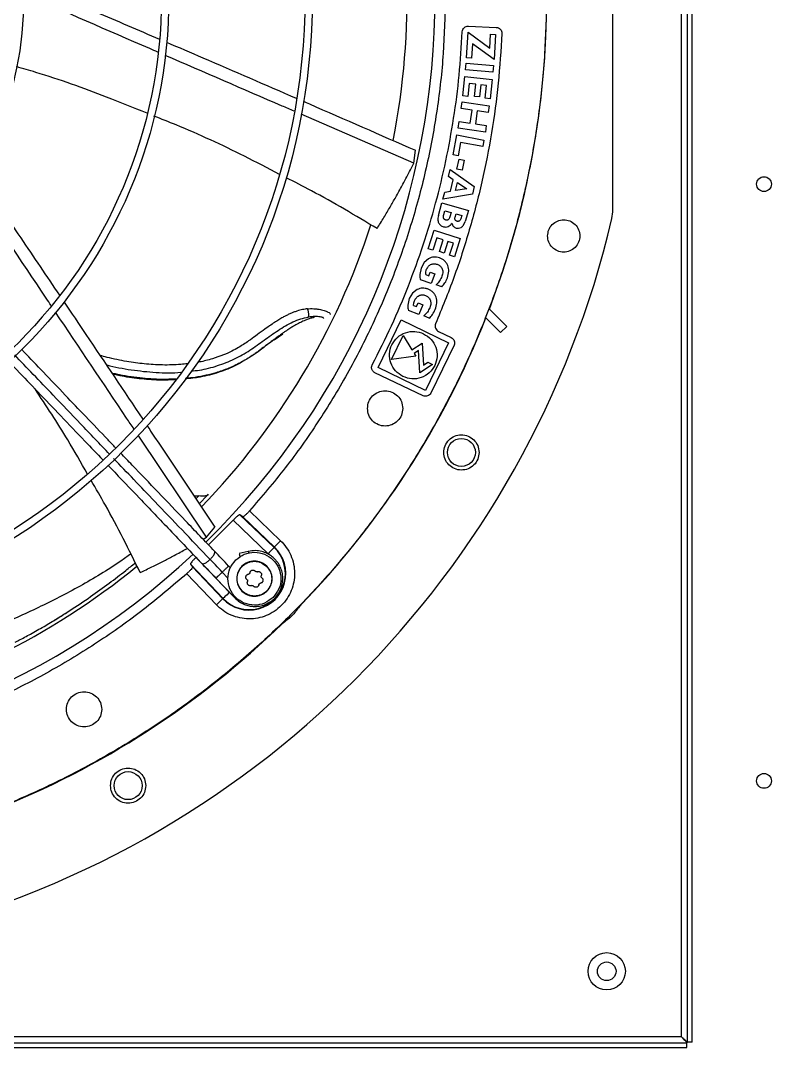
# Model space of a CAD drawing. Header units: inches. Extents: x 1229 to 1453, y -1023 to -720.
# Drawn here: x 1319.77 to 1329.84, y -999.56 to -985.79 of the extents above; entities that cross this region are included whole.
import ezdxf

# ---------------------------------------------------------------- set-up
doc = ezdxf.new("R2010")
doc.units = ezdxf.units.IN
doc.header["$MEASUREMENT"] = 0

msp = doc.modelspace()

# ---------------------------------------------------------------- linework, layer by layer
at = {"color": 18, "linetype": 'Continuous', "lineweight": 25, "true_color": 0x000000}
for p, q in [((1328.6274, -972.161), (1328.6274, -999.411)), ((1328.7104, -999.487), (1328.7104, -972.0851)), ((1328.7734, -999.487), (1328.7734, -972.0851)), ((1327.709, -988.3548), (1327.7091, -985.4772)), ((1325.7503, -986.2899), (1325.7711, -985.9447)), ((1325.7711, -985.9447), (1326.0597, -986.1584)), ((1325.7732, -985.8639), (1326.1468, -985.8802)), ((1326.0597, -986.1584), (1326.071, -985.9702)), ((1326.071, -985.9702), (1326.1385, -985.9742)), ((1326.1385, -985.9742), (1326.1181, -986.3121)), ((1325.8291, -986.0999), (1325.8174, -986.294)), ((1326.1181, -986.3121), (1325.8291, -986.0999)), ((1325.8174, -986.294), (1325.7503, -986.2899)), ((1325.7356, -986.4497), (1325.7433, -986.3616)), ((1326.1027, -986.4817), (1325.7356, -986.4497)), ((1325.7433, -986.3616), (1326.1104, -986.3937)), ((1326.1104, -986.3937), (1326.1027, -986.4817)), ((1325.6984, -986.8001), (1325.7278, -986.5388)), ((1325.7278, -986.5388), (1326.094, -986.5799)), ((1325.7847, -986.6341), (1325.7652, -986.8076)), ((1325.8731, -986.644), (1325.7847, -986.6341)), ((1326.094, -986.5799), (1326.065, -986.8374)), ((1325.8549, -986.806), (1325.8731, -986.644)), ((1325.9399, -986.6515), (1325.9217, -986.8135)), ((1326.017, -986.6602), (1325.9399, -986.6515)), ((1325.9979, -986.8298), (1326.017, -986.6602)), ((1325.6758, -986.9664), (1325.6889, -986.879)), ((1325.6889, -986.879), (1326.0534, -986.9335)), ((1325.7652, -986.8076), (1325.6984, -986.8001)), ((1325.9217, -986.8135), (1325.8549, -986.806)), ((1326.065, -986.8374), (1325.9979, -986.8298)), ((1325.0426, -987.6995), (1323.5306, -987.045)), ((1325.8232, -986.9884), (1325.6758, -986.9664)), ((1325.7968, -987.165), (1325.8232, -986.9884)), ((1325.8934, -986.9989), (1325.867, -987.1755)), ((1326.0403, -987.0209), (1325.8934, -986.9989)), ((1326.0534, -986.9335), (1326.0403, -987.0209)), ((1325.6364, -987.2304), (1325.6494, -987.143)), ((1325.6494, -987.143), (1325.7968, -987.165)), ((1325.867, -987.1755), (1326.0139, -987.1975)), ((1326.0008, -987.2849), (1325.6364, -987.2304)), ((1326.0139, -987.1975), (1326.0008, -987.2849)), ((1325.5694, -987.5904), (1325.6199, -987.3231)), ((1325.6199, -987.3231), (1325.982, -987.3915)), ((1325.6696, -987.4225), (1325.6355, -987.6029)), ((1325.9656, -987.4783), (1325.6696, -987.4225)), ((1325.982, -987.3915), (1325.9656, -987.4783)), ((1325.0426, -987.6995), (1325.0629, -987.5285)), ((1325.6355, -987.6029), (1325.5694, -987.5904)), ((1325.6198, -987.7805), (1325.6482, -987.6471)), ((1325.6482, -987.6471), (1325.7181, -987.6619)), ((1325.7181, -987.6619), (1325.6897, -987.7953)), ((1325.5065, -987.8796), (1325.5286, -987.7881)), ((1325.5286, -987.7881), (1325.853, -988.0144)), ((1325.6897, -987.7953), (1325.6198, -987.7805)), ((1325.5705, -987.9225), (1325.5065, -987.8796)), ((1325.5329, -988.0778), (1325.5705, -987.9225)), ((1325.6016, -988.0673), (1325.6275, -987.9604)), ((1325.6275, -987.9604), (1325.7549, -988.0452)), ((1325.4333, -988.1821), (1325.4558, -988.0891)), ((1325.8287, -988.1149), (1325.4333, -988.1821)), ((1325.4558, -988.0891), (1325.5329, -988.0778)), ((1325.7549, -988.0452), (1325.6016, -988.0673)), ((1325.853, -988.0144), (1325.8287, -988.1149)), ((1325.3711, -988.4023), (1325.4185, -988.2347)), ((1325.4185, -988.2347), (1325.7731, -988.335)), ((1325.4453, -988.3871), (1325.4592, -988.3381)), ((1325.4592, -988.3381), (1325.5432, -988.3618)), ((1325.5432, -988.3618), (1325.526, -988.4225)), ((1325.5952, -988.4253), (1325.6079, -988.3801)), ((1325.6079, -988.3801), (1325.6841, -988.4016)), ((1325.6841, -988.4016), (1325.6713, -988.4468)), ((1325.7731, -988.335), (1325.7311, -988.4835)), ((1327.6985, -988.4451), (1327.709, -988.3548)), ((1325.4094, -988.5394), (1325.4408, -988.5533)), ((1325.7082, -988.5339), (1325.7311, -988.4835)), ((1325.2341, -988.8486), (1325.3141, -988.598)), ((1325.3141, -988.598), (1325.6651, -988.7102)), ((1325.3513, -988.7027), (1325.2982, -988.869)), ((1325.436, -988.7297), (1325.3513, -988.7027)), ((1325.3864, -988.885), (1325.436, -988.7297)), ((1325.5, -988.7502), (1325.4504, -988.9055)), ((1325.5739, -988.7738), (1325.5, -988.7502)), ((1325.522, -988.9364), (1325.5739, -988.7738)), ((1325.6651, -988.7102), (1325.5863, -988.9569)), ((1325.2982, -988.869), (1325.2341, -988.8486)), ((1325.4504, -988.9055), (1325.3864, -988.885)), ((1325.5863, -988.9569), (1325.522, -988.9364)), ((1325.1386, -989.108), (1325.1221, -989.1943)), ((1325.1805, -989.0324), (1325.1386, -989.108)), ((1325.2398, -988.9819), (1325.1805, -989.0324)), ((1325.2016, -989.1959), (1325.2022, -989.1634)), ((1325.2016, -989.1959), (1325.2423, -989.2105)), ((1325.2022, -989.1634), (1325.2092, -989.1356)), ((1325.2423, -989.2105), (1325.26, -989.1611)), ((1325.26, -989.1611), (1325.3236, -989.1839)), ((1325.3236, -989.1839), (1325.276, -989.3165)), ((1325.276, -989.3165), (1325.134, -989.2655)), ((1325.4173, -989.3593), (1325.3416, -989.3322)), ((1324.9807, -989.5176), (1324.9607, -989.6032)), ((1325.0256, -989.4438), (1324.9807, -989.5176)), ((1325.087, -989.3958), (1325.0256, -989.4438)), ((1325.04, -989.608), (1325.0419, -989.5755)), ((1325.04, -989.608), (1325.0801, -989.6243)), ((1325.0419, -989.5755), (1325.0501, -989.5481)), ((1325.0801, -989.6243), (1325.0998, -989.5757)), ((1325.0998, -989.5757), (1325.1624, -989.6011)), ((1325.1624, -989.6011), (1325.1094, -989.7316)), ((1326.0529, -989.6546), (1326.2887, -989.8905)), ((1325.1094, -989.7316), (1324.9696, -989.6748)), ((1325.2488, -989.7802), (1325.1743, -989.7499)), ((1326.2036, -989.9723), (1326.0062, -989.775)), ((1324.5622, -990.4398), (1324.8706, -989.8018)), ((1324.8706, -989.8018), (1325.5086, -990.1102)), ((1326.2887, -989.8905), (1326.2036, -989.9723)), ((1323.1719, -990.071), (1323.2852, -989.9894)), ((1324.745, -990.3312), (1324.899, -990.0125)), ((1324.899, -990.0125), (1325.0162, -990.2059)), ((1325.373, -989.9577), (1325.5431, -990.0388)), ((1325.0162, -990.2059), (1325.1531, -990.1133)), ((1325.1531, -990.1133), (1325.1742, -990.409)), ((1325.5086, -990.1102), (1325.2002, -990.7482)), ((1325.5811, -990.1419), (1325.2706, -990.7844)), ((1325.0673, -990.2904), (1324.745, -990.3312)), ((1325.1039, -990.2146), (1325.0455, -990.2541)), ((1325.0455, -990.2541), (1325.0673, -990.2904)), ((1325.125, -990.5109), (1325.1039, -990.2146)), ((1325.2002, -990.7482), (1324.5622, -990.4398)), ((1325.291, -990.3986), (1325.125, -990.5109)), ((1325.1742, -990.409), (1325.2319, -990.37)), ((1325.2319, -990.37), (1325.291, -990.3986)), ((1325.1669, -990.819), (1324.5215, -990.5112)), ((1322.2645, -992.7163), (1321.3474, -991.3498)), ((1322.2689, -992.1586), (1322.2866, -992.1391)), ((1322.2863, -992.1394), (1322.2771, -992.1517)), ((1322.1602, -992.1626), (1322.1199, -992.2017)), ((1322.1652, -992.2698), (1322.2771, -992.1517)), ((1322.7485, -992.4409), (1322.7123, -992.414)), ((1322.7123, -992.414), (1323.1707, -992.8522)), ((1322.8394, -992.3644), (1323.2562, -992.7628)), ((1322.6204, -992.4895), (1322.2905, -992.8195)), ((1323.0891, -992.9376), (1322.6204, -992.4895)), ((1322.7485, -992.4409), (1323.1746, -992.8482)), ((1322.2645, -992.7163), (1322.374, -992.5835)), ((1322.2179, -992.7435), (1322.2645, -992.7163)), ((1322.8238, -992.9065), (1322.7016, -992.9363)), ((1323.1746, -992.8482), (1323.1707, -992.8522)), ((1322.0475, -993.0789), (1322.0743, -993.1151)), ((1322.0475, -993.0789), (1322.4856, -993.5373)), ((1322.123, -992.987), (1322.571, -993.4557)), ((1322.5844, -993.1271), (1322.5605, -993.102)), ((1322.3963, -993.6227), (1321.9979, -993.2059)), ((1322.4816, -993.5411), (1322.0743, -993.1151)), ((1322.5513, -993.2634), (1322.4751, -993.1836)), ((1322.3897, -993.2652), (1322.6428, -993.5301)), ((1322.4856, -993.5373), (1322.4816, -993.5411)), ((1301.7734, -999.411), (1328.6274, -999.411)), ((1301.6974, -999.494), (1328.7033, -999.494)), ((1301.6974, -999.557), (1328.7033, -999.557)), ((1328.7033, -999.557), (1328.7033, -999.494)), ((1328.7734, -999.487), (1328.7104, -999.487))]:
    msp.add_line(p, q, dxfattribs=at)
at = {"color": 18, "linetype": 'Continuous', "lineweight": 25, "true_color": 0x000000, "flags": 128}
for points in [[(1323.1746, -992.8482), (1323.1764, -992.8463), (1323.1812, -992.8413), (1323.1888, -992.8333), (1323.1989, -992.8227), (1323.2113, -992.8098), (1323.2253, -992.7951), (1323.2404, -992.7793), (1323.2562, -992.7628)], [(1323.1707, -992.8522), (1323.1689, -992.8541), (1323.1641, -992.8591), (1323.1565, -992.8671), (1323.1463, -992.8777), (1323.134, -992.8906), (1323.12, -992.9052), (1323.1048, -992.9211), (1323.0891, -992.9376)], [(1322.571, -993.4557), (1322.5545, -993.4714), (1322.5387, -993.4866), (1322.524, -993.5006), (1322.5112, -993.5129), (1322.5005, -993.523), (1322.4926, -993.5306), (1322.4875, -993.5355), (1322.4856, -993.5373)], [(1322.3963, -993.6227), (1322.4127, -993.607), (1322.4286, -993.5918), (1322.4432, -993.5778), (1322.4561, -993.5655), (1322.4667, -993.5554), (1322.4747, -993.5477), (1322.4797, -993.5429), (1322.4816, -993.5411)]]:
    msp.add_lwpolyline(points, dxfattribs=at)
at = {"color": 18, "linetype": 'Continuous', "lineweight": 25, "true_color": 0x000000}
for centre, radius in [((1315.1106, -985.4772), 8.5704), ((1315.1106, -985.4772), 8.472), ((1315.1106, -985.4772), 6.6478), ((1315.1106, -985.4772), 6.5493), ((1315.1106, -985.4772), 4.7037), ((1329.7364, -987.9825), 0.0995), ((1325.6802, -991.5795), 0.1875), ((1321.213, -996.0468), 0.1875), ((1329.7364, -995.9825), 0.0995), ((1327.6274, -998.536), 0.25), ((1327.6274, -998.536), 0.125)]:
    msp.add_circle(centre, radius, dxfattribs=at)
for centre, radius, start, end in [((1315.1106, -985.4772), 10.2157, 314.3624, 43.03697), ((1315.1106, -985.4772), 11.7147, 339.09994, 20.90006), ((1315.1106, -985.4772), 9.8425, 348.7557, 14.65988), ((1315.1106, -985.4772), 12.9331, 283.26667, 346.73333), ((1315.1106, -985.4772), 9.8425, 316.0273, 341.93053), ((1315.1106, -985.4772), 11.7147, 315.79736, 338.46866), ((1315.1106, -985.4772), 10.2157, 224.36307, 313.03719), ((1322.8359, -993.2025), 0.4901, 223.70945, 46.29055), ((1322.8359, -993.2025), 0.4845, 223.70945, 46.29055), ((1315.1106, -985.4772), 9.8425, 283.29628, 309.20157), ((1315.1106, -985.4772), 11.7147, 291.53134, 314.20264)]:
    msp.add_arc(centre, radius, start, end, dxfattribs=at)
for points, knots in [([(1319.8077, -985.2594), (1320.131, -985.3959), (1320.7414, -985.6536), (1321.3488, -985.9154), (1321.6344, -986.0386)], [0, 0, 0, 0, 0.5297576, 1, 1, 1, 1]), ([(1326.8201, -985.4772), (1326.8153, -985.7326), (1326.8056, -986.2436), (1326.7277, -987.0067), (1326.6035, -987.7632), (1326.4292, -988.51), (1326.2066, -989.2438), (1325.9365, -989.9614), (1325.6201, -990.6599), (1325.2586, -991.3361), (1324.8537, -991.9873), (1324.407, -992.6106), (1323.9206, -993.2033), (1323.3964, -993.763), (1322.8368, -994.2871), (1322.244, -994.7736), (1321.6207, -995.2202), (1320.9696, -995.6252), (1320.2933, -995.9866), (1319.5949, -996.3031), (1318.8772, -996.5732), (1318.1434, -996.7958), (1317.3967, -996.9699), (1316.6401, -997.0948), (1315.877, -997.17), (1315.1106, -997.1951), (1314.3442, -997.17), (1313.5811, -997.0948), (1312.8246, -996.9699), (1312.0778, -996.7958), (1311.344, -996.5732), (1310.6264, -996.3031), (1309.9279, -995.9866), (1309.2517, -995.6252), (1308.6005, -995.2202), (1307.9772, -994.7736), (1307.3845, -994.2871), (1306.8248, -993.763), (1306.3006, -993.2033), (1305.8142, -992.6106), (1305.3675, -991.9873), (1304.9626, -991.3361), (1304.6012, -990.6599), (1304.2847, -989.9614), (1304.0146, -989.2438), (1303.792, -988.51), (1303.6177, -987.7632), (1303.4936, -987.0067), (1303.4156, -986.2436), (1303.4059, -985.7326), (1303.4011, -985.4772)], [0, 0, 0, 0, 0.0208333, 0.0416667, 0.0625, 0.0833333, 0.1041667, 0.125, 0.1458333, 0.1666667, 0.1875, 0.2083334, 0.2291666, 0.25, 0.2708333, 0.2916667, 0.3125, 0.3333333, 0.3541667, 0.375, 0.3958333, 0.4166667, 0.4375, 0.4583333, 0.4791667, 0.5, 0.5208334, 0.5416667, 0.5625, 0.5833333, 0.6041667, 0.625, 0.6458333, 0.6666667, 0.6875, 0.7083333, 0.7291667, 0.75, 0.7708333, 0.7916667, 0.8125, 0.8333333, 0.8541667, 0.875, 0.8958333, 0.9166667, 0.9375, 0.9583333, 0.9791667, 1, 1, 1, 1]), ([(1321.6122, -986.2131), (1321.5755, -986.1972), (1320.9748, -985.9367), (1320.3728, -985.6749), (1319.8075, -985.429)], [0, 0, 0, 0, 0.06094846, 1, 1, 1, 1]), ([(1325.4628, -985.4772), (1325.4575, -985.7283), (1325.447, -986.2307), (1325.3617, -986.9802), (1325.2261, -987.7218), (1325.0358, -988.4515), (1324.7933, -989.1654), (1324.4994, -989.8598), (1324.156, -990.5311), (1323.7639, -991.175), (1323.3289, -991.7913), (1323.0025, -992.1734), (1322.8394, -992.3644)], [0, 0, 0, 0, 0.1, 0.2, 0.3, 0.4000001, 0.5, 0.6, 0.7000001, 0.8000001, 0.9000001, 1, 1, 1, 1]), ([(1324.4857, -990.4035), (1324.5733, -990.2301), (1324.7485, -989.8833), (1324.9746, -989.3458), (1325.1729, -988.7977), (1325.3401, -988.2393), (1325.4767, -987.6725), (1325.5812, -987.0991), (1325.6564, -986.5209), (1325.6795, -986.133), (1325.6911, -985.9391)], [0, 0, 0, 0, 0.1249999, 0.2499999, 0.375, 0.4999999, 0.6249999, 0.7499999, 0.875, 1, 1, 1, 1]), ([(1325.6911, -985.9391), (1325.6927, -985.9289), (1325.696, -985.9084), (1325.7153, -985.8831), (1325.7421, -985.8661), (1325.7628, -985.8646), (1325.7732, -985.8639)], [0, 0, 0, 0, 0.2500008, 0.49999421, 0.74999832, 1, 1, 1, 1]), ([(1326.1468, -985.8802), (1326.1571, -985.8818), (1326.1776, -985.8851), (1326.2028, -985.9044), (1326.2199, -985.9312), (1326.2213, -985.9519), (1326.2221, -985.9623)], [0, 0, 0, 0, 0.2499991, 0.4999967, 0.7499983, 1, 1, 1, 1]), ([(1321.7259, -986.0779), (1321.8884, -986.1476), (1322.4704, -986.3974), (1323.0494, -986.6494), (1323.4667, -986.8311)], [0, 0, 0, 0, 0.27921007, 1, 1, 1, 1]), ([(1326.2221, -985.9623), (1326.2085, -986.185), (1326.1813, -986.6303), (1326.0896, -987.2937), (1325.9613, -987.9507), (1325.7922, -988.5984), (1325.5873, -989.2359), (1325.4188, -989.6491), (1325.3345, -989.8556)], [0, 0, 0, 0, 0.16666668, 0.33333337, 0.5, 0.66666659, 0.83333326, 1, 1, 1, 1]), ([(1323.4381, -987.0049), (1323.384, -986.9815), (1322.8096, -986.7329), (1322.2334, -986.4828), (1321.7115, -986.2562)], [0, 0, 0, 0, 0.0940738, 1, 1, 1, 1]), ([(1321.4671, -987.0324), (1321.2868, -986.9586), (1320.7963, -986.758), (1320.2106, -986.5514), (1319.8021, -986.4321), (1319.7153, -986.4068)], [0, 0, 0, 0, 0.3140164, 0.8542705, 1, 1, 1, 1]), ([(1323.5599, -986.8715), (1323.5872, -986.8834), (1324.0901, -987.1015), (1324.5901, -987.321), (1325.0629, -987.5285)], [0, 0, 0, 0, 0.054344, 1, 1, 1, 1]), ([(1323.243, -987.8511), (1323.0864, -987.7692), (1322.6326, -987.5318), (1322.0695, -987.2719), (1321.6579, -987.1086), (1321.5581, -987.069)], [0, 0, 0, 0, 0.2851632, 0.82661377, 1, 1, 1, 1]), ([(1324.5498, -988.5785), (1324.5806, -988.5289), (1324.64, -988.433), (1324.7229, -988.2925), (1324.8047, -988.1496), (1324.8857, -988.0024), (1324.9667, -987.8497), (1325.0176, -987.7489), (1325.0426, -987.6995)], [0, 0, 0, 0, 0.1737122, 0.3354178, 0.4850765, 0.6632671, 0.8349165, 1, 1, 1, 1]), ([(1319.177, -987.8292), (1319.3761, -988.1203), (1319.7504, -988.6673), (1320.1199, -989.2161), (1320.2928, -989.4729)], [0, 0, 0, 0, 0.5320896, 1, 1, 1, 1]), ([(1320.1819, -989.6109), (1320.1598, -989.5779), (1319.7955, -989.0342), (1319.4308, -988.4887), (1319.0883, -987.9764)], [0, 0, 0, 0, 0.0607329, 1, 1, 1, 1]), ([(1324.5498, -988.5785), (1324.2591, -988.4043), (1323.8596, -988.1651), (1323.4448, -987.9543), (1323.3318, -987.897)], [0, 0, 0, 0, 0.7277419, 1, 1, 1, 1]), ([(1325.3711, -988.4023), (1325.3681, -988.4139), (1325.3626, -988.4351), (1325.3638, -988.4569), (1325.3643, -988.4668)], [0, 0, 0, 0, 0.5467996, 1, 1, 1, 1]), ([(1325.4421, -988.4406), (1325.4412, -988.4372), (1325.4391, -988.4299), (1325.4393, -988.4116), (1325.4428, -988.3973), (1325.4453, -988.3871)], [0, 0, 0, 0, 0.1913731, 0.417736, 1, 1, 1, 1]), ([(1325.526, -988.4225), (1325.5237, -988.4297), (1325.5194, -988.4431), (1325.5096, -988.4531), (1325.5051, -988.4577)], [0, 0, 0, 0, 0.5401436, 1, 1, 1, 1]), ([(1325.3643, -988.4668), (1325.3658, -988.4753), (1325.3685, -988.4911), (1325.3764, -988.505), (1325.38, -988.5114)], [0, 0, 0, 0, 0.5380883, 1, 1, 1, 1]), ([(1325.38, -988.5114), (1325.3842, -988.517), (1325.3925, -988.5279), (1325.4038, -988.5356), (1325.4094, -988.5394)], [0, 0, 0, 0, 0.5097691, 1, 1, 1, 1]), ([(1325.4408, -988.5533), (1325.4513, -988.5554), (1325.4722, -988.5596), (1325.4926, -988.5534), (1325.5028, -988.5503)], [0, 0, 0, 0, 0.4994816, 1, 1, 1, 1]), ([(1325.471, -988.4639), (1325.4676, -988.4629), (1325.461, -988.4608), (1325.4526, -988.4556), (1325.4459, -988.4489), (1325.4434, -988.4434), (1325.4421, -988.4406)], [0, 0, 0, 0, 0.28037, 0.5308781, 0.7652425, 1, 1, 1, 1]), ([(1325.5051, -988.4577), (1325.5027, -988.4594), (1325.4979, -988.4628), (1325.4894, -988.4653), (1325.4803, -988.4659), (1325.4742, -988.4646), (1325.471, -988.4639)], [0, 0, 0, 0, 0.24472744, 0.48290435, 0.730043, 1, 1, 1, 1]), ([(1325.5028, -988.5503), (1325.5125, -988.5451), (1325.5333, -988.5339), (1325.5462, -988.514), (1325.5531, -988.5033)], [0, 0, 0, 0, 0.46414611, 1, 1, 1, 1]), ([(1325.5531, -988.5033), (1325.5552, -988.512), (1325.5593, -988.5284), (1325.5723, -988.5488), (1325.5895, -988.5638), (1325.6031, -988.5688), (1325.61, -988.5714)], [0, 0, 0, 0, 0.2841535, 0.53807, 0.7634982, 1, 1, 1, 1]), ([(1325.5981, -988.4628), (1325.5968, -988.4603), (1325.5941, -988.4552), (1325.5919, -988.4424), (1325.5938, -988.4324), (1325.5952, -988.4253)], [0, 0, 0, 0, 0.2142958, 0.4452277, 1, 1, 1, 1]), ([(1325.6212, -988.4804), (1325.6166, -988.4786), (1325.6072, -988.4749), (1325.6012, -988.4669), (1325.5981, -988.4628)], [0, 0, 0, 0, 0.491524, 1, 1, 1, 1]), ([(1325.6501, -988.4773), (1325.6454, -988.4792), (1325.6361, -988.483), (1325.6261, -988.4812), (1325.6212, -988.4804)], [0, 0, 0, 0, 0.50574, 1, 1, 1, 1]), ([(1325.6713, -988.4468), (1325.6689, -988.4535), (1325.6655, -988.463), (1325.6572, -988.4729), (1325.6524, -988.4758), (1325.6501, -988.4773)], [0, 0, 0, 0, 0.5562231, 0.7866078, 1, 1, 1, 1]), ([(1325.6771, -988.5623), (1325.6828, -988.5587), (1325.6948, -988.551), (1325.7035, -988.5398), (1325.7082, -988.5339)], [0, 0, 0, 0, 0.4725855, 1, 1, 1, 1]), ([(1326.835, -988.6767), (1326.8383, -988.6485), (1326.8448, -988.5919), (1326.8945, -988.5201), (1326.9654, -988.472), (1327.0501, -988.4546), (1327.1354, -988.4709), (1327.2076, -988.5189), (1327.2582, -988.5913), (1327.2648, -988.6483), (1327.2681, -988.6767)], [0, 0, 0, 0, 0.1247761, 0.2492681, 0.3731868, 0.4974528, 0.6229639, 0.7486573, 0.8743365, 1, 1, 1, 1]), ([(1325.61, -988.5714), (1325.6154, -988.5727), (1325.6261, -988.5752), (1325.6495, -988.5743), (1325.6659, -988.5671), (1325.6771, -988.5623)], [0, 0, 0, 0, 0.2365062, 0.4755536, 1, 1, 1, 1]), ([(1327.2681, -988.6767), (1327.2648, -988.7052), (1327.2583, -988.7622), (1327.2077, -988.8345), (1327.1355, -988.8826), (1327.0498, -988.899), (1326.9649, -988.8813), (1326.8941, -988.8329), (1326.8447, -988.7612), (1326.8383, -988.705), (1326.835, -988.6767)], [0, 0, 0, 0, 0.1256208, 0.2512445, 0.3768829, 0.5025362, 0.6279091, 0.7518755, 0.8754947, 1, 1, 1, 1]), ([(1325.3872, -988.9715), (1325.3743, -988.9676), (1325.3494, -988.96), (1325.3109, -988.9586), (1325.2736, -988.9652), (1325.2512, -988.9763), (1325.2398, -988.9819)], [0, 0, 0, 0, 0.2634457, 0.5098828, 0.7511869, 1, 1, 1, 1]), ([(1325.4966, -989.0738), (1325.4912, -989.0621), (1325.4806, -989.0391), (1325.4554, -989.0102), (1325.4242, -988.9867), (1325.3998, -988.9766), (1325.3872, -988.9715)], [0, 0, 0, 0, 0.2486327, 0.4900048, 0.7365526, 1, 1, 1, 1]), ([(1325.2092, -989.1356), (1325.2161, -989.1199), (1325.2261, -989.0972), (1325.2485, -989.0735), (1325.2614, -989.0654), (1325.2678, -989.0614)], [0, 0, 0, 0, 0.5269166, 0.7659703, 1, 1, 1, 1]), ([(1325.2678, -989.0614), (1325.2744, -989.0583), (1325.2875, -989.0521), (1325.3169, -989.0468), (1325.3388, -989.0522), (1325.3536, -989.0558)], [0, 0, 0, 0, 0.2477257, 0.4895993, 1, 1, 1, 1]), ([(1325.3536, -989.0558), (1325.3666, -989.0617), (1325.3932, -989.0738), (1325.4097, -989.0979), (1325.4182, -989.1101)], [0, 0, 0, 0, 0.490678, 1, 1, 1, 1]), ([(1325.4182, -989.1101), (1325.4216, -989.1174), (1325.4286, -989.1323), (1325.4323, -989.1698), (1325.4242, -989.198), (1325.4186, -989.218)], [0, 0, 0, 0, 0.2144941, 0.4444935, 1, 1, 1, 1]), ([(1325.4927, -989.237), (1325.5008, -989.2086), (1325.5125, -989.1673), (1325.5088, -989.1112), (1325.5007, -989.0862), (1325.4966, -989.0738)], [0, 0, 0, 0, 0.5270951, 0.7661354, 1, 1, 1, 1]), ([(1325.1221, -989.1943), (1325.122, -989.2078), (1325.1218, -989.2323), (1325.1302, -989.2552), (1325.134, -989.2655)], [0, 0, 0, 0, 0.5505471, 1, 1, 1, 1]), ([(1325.4186, -989.218), (1325.4096, -989.2384), (1325.391, -989.2811), (1325.3585, -989.3147), (1325.3416, -989.3322)], [0, 0, 0, 0, 0.4782594, 1, 1, 1, 1]), ([(1325.4173, -989.3593), (1325.4325, -989.3425), (1325.465, -989.3064), (1325.4831, -989.2612), (1325.4927, -989.237)], [0, 0, 0, 0, 0.46563761, 1, 1, 1, 1]), ([(1325.2347, -989.3914), (1325.222, -989.387), (1325.1974, -989.3784), (1325.159, -989.3755), (1325.1214, -989.3805), (1325.0986, -989.3906), (1325.087, -989.3958)], [0, 0, 0, 0, 0.263448, 0.5098858, 0.751189, 1, 1, 1, 1]), ([(1325.0501, -989.5481), (1325.0576, -989.5327), (1325.0686, -989.5104), (1325.0919, -989.4877), (1325.1052, -989.4801), (1325.1117, -989.4764)], [0, 0, 0, 0, 0.526911, 0.7659661, 1, 1, 1, 1]), ([(1325.1117, -989.4764), (1325.1184, -989.4735), (1325.1317, -989.4679), (1325.1614, -989.4638), (1325.183, -989.4701), (1325.1976, -989.4743)], [0, 0, 0, 0, 0.2477053, 0.4895717, 1, 1, 1, 1]), ([(1325.1976, -989.4743), (1325.2104, -989.4807), (1325.2365, -989.4939), (1325.252, -989.5186), (1325.2599, -989.5313)], [0, 0, 0, 0, 0.490664, 1, 1, 1, 1]), ([(1325.3398, -989.4982), (1325.3349, -989.4863), (1325.3252, -989.4629), (1325.3012, -989.4329), (1325.271, -989.4081), (1325.247, -989.3971), (1325.2347, -989.3914)], [0, 0, 0, 0, 0.2486319, 0.4899946, 0.7365453, 1, 1, 1, 1]), ([(1325.3292, -989.6611), (1325.3384, -989.633), (1325.3518, -989.5923), (1325.3505, -989.536), (1325.3433, -989.5107), (1325.3398, -989.4982)], [0, 0, 0, 0, 0.5270925, 0.7661349, 1, 1, 1, 1]), ([(1320.3538, -989.5631), (1320.4519, -989.7083), (1320.8055, -990.2316), (1321.1554, -990.7554), (1321.4083, -991.1338)], [0, 0, 0, 0, 0.2773279, 1, 1, 1, 1]), ([(1323.6182, -989.6533), (1323.6071, -989.6547), (1323.5843, -989.6575), (1323.5493, -989.6641), (1323.5131, -989.6727), (1323.48, -989.6825), (1323.4462, -989.6941), (1323.41, -989.7081), (1323.3687, -989.7263), (1323.3271, -989.7469), (1323.2817, -989.7715), (1323.2312, -989.8012), (1323.1714, -989.8395), (1323.1016, -989.8872), (1323.0161, -989.9483), (1322.9238, -990.0165), (1322.8367, -990.0795), (1322.7613, -990.1309), (1322.6874, -990.1768), (1322.5979, -990.2251), (1322.4824, -990.2773), (1322.3367, -990.3276), (1322.2209, -990.3583), (1322.1535, -990.3691), (1322.1466, -990.3702)], [0, 0, 0, 0, 0.0202483, 0.0414534, 0.0635785, 0.0865999, 0.1026437, 0.1267157, 0.1553626, 0.1823809, 0.2090208, 0.2469633, 0.28662, 0.336424, 0.3996142, 0.4780478, 0.5477248, 0.5993151, 0.6481873, 0.7096695, 0.7866944, 0.8792852, 0.9875744, 1, 1, 1, 1]), ([(1323.6182, -989.6533), (1323.6308, -989.6526), (1323.6591, -989.651), (1323.7047, -989.6522), (1323.7495, -989.6566), (1323.7901, -989.6635), (1323.825, -989.6716), (1323.8609, -989.6827), (1323.8927, -989.6966), (1323.9203, -989.7135), (1323.9215, -989.7239), (1323.9221, -989.7294)], [0, 0, 0, 0, 0.07973412, 0.17825545, 0.29699514, 0.38794828, 0.48057435, 0.5825744, 0.72017988, 0.85348071, 1, 1, 1, 1]), ([(1323.6281, -989.7644), (1323.6292, -989.7621), (1323.6314, -989.7573), (1323.6333, -989.7465), (1323.6341, -989.7329), (1323.6334, -989.7169), (1323.6311, -989.6998), (1323.6276, -989.6828), (1323.6233, -989.667), (1323.6198, -989.6578), (1323.6182, -989.6533)], [0, 0, 0, 0, 0.11496828, 0.23812293, 0.36741233, 0.49999527, 0.63258082, 0.76186718, 0.88502538, 1, 1, 1, 1]), ([(1324.9607, -989.6032), (1324.96, -989.6167), (1324.9588, -989.6411), (1324.9662, -989.6644), (1324.9696, -989.6748)], [0, 0, 0, 0, 0.5505436, 1, 1, 1, 1]), ([(1325.2559, -989.639), (1325.2461, -989.6591), (1325.2257, -989.701), (1325.1919, -989.7331), (1325.1743, -989.7499)], [0, 0, 0, 0, 0.4782701, 1, 1, 1, 1]), ([(1325.2488, -989.7802), (1325.2646, -989.764), (1325.2987, -989.7293), (1325.3186, -989.6848), (1325.3292, -989.6611)], [0, 0, 0, 0, 0.4656385, 1, 1, 1, 1]), ([(1325.2599, -989.5313), (1325.263, -989.5386), (1325.2695, -989.5538), (1325.2716, -989.5915), (1325.2624, -989.6193), (1325.2559, -989.639)], [0, 0, 0, 0, 0.2144989, 0.4444966, 1, 1, 1, 1]), ([(1321.2908, -991.2655), (1321.2578, -991.2163), (1320.9078, -990.6949), (1320.5572, -990.1712), (1320.2397, -989.697)], [0, 0, 0, 0, 0.094406, 1, 1, 1, 1]), ([(1322.0575, -990.4886), (1322.0948, -990.4847), (1322.2154, -990.4718), (1322.4119, -990.42), (1322.6406, -990.3319), (1322.846, -990.2117), (1323.0334, -990.0756), (1323.2198, -989.9411), (1323.3858, -989.8427), (1323.5251, -989.786), (1323.5941, -989.7716), (1323.6281, -989.7644)], [0, 0, 0, 0, 0.0620602, 0.2003997, 0.3390274, 0.4773884, 0.6126248, 0.7451509, 0.8746444, 0.9381013, 1, 1, 1, 1]), ([(1323.7052, -989.7703), (1323.691, -989.7734), (1323.6624, -989.7794), (1323.6163, -989.7952), (1323.5658, -989.8158), (1323.5095, -989.8429), (1323.4619, -989.869), (1323.4273, -989.8893), (1323.4058, -989.9022), (1323.3803, -989.9181), (1323.3509, -989.9369), (1323.3176, -989.9589), (1323.2944, -989.9749), (1323.2822, -989.9833)], [0, 0, 0, 0, 0.1134613, 0.2288293, 0.3287244, 0.4662082, 0.6156025, 0.655734, 0.7054733, 0.7648023, 0.8336923, 0.9121068, 1, 1, 1, 1]), ([(1323.8342, -989.7822), (1323.8343, -989.7787), (1323.8346, -989.7716), (1323.7883, -989.7616), (1323.7196, -989.755), (1323.6586, -989.7613), (1323.6281, -989.7644)], [0, 0, 0, 0, 0.2444653, 0.4943355, 0.7479239, 1, 1, 1, 1]), ([(1325.3345, -989.8556), (1325.3316, -989.8653), (1325.3258, -989.8847), (1325.3316, -989.915), (1325.3473, -989.9417), (1325.3644, -989.9524), (1325.373, -989.9577)], [0, 0, 0, 0, 0.25000063, 0.50000106, 0.74999905, 1, 1, 1, 1]), ([(1323.2822, -989.9833), (1323.2732, -989.9896), (1323.2496, -990.006), (1323.2059, -990.0377), (1323.145, -990.0828), (1323.077, -990.1342), (1323.0138, -990.1819), (1322.9617, -990.2203), (1322.9175, -990.2519), (1322.8651, -990.2881), (1322.8057, -990.3264), (1322.7405, -990.3641), (1322.6585, -990.4072), (1322.5444, -990.4588), (1322.4035, -990.5083), (1322.2552, -990.547), (1322.119, -990.5738), (1322.0254, -990.5835), (1321.9822, -990.588)], [0, 0, 0, 0, 0.0226467, 0.059458, 0.112119, 0.1806703, 0.2382736, 0.2787253, 0.3169183, 0.3528539, 0.4128527, 0.4651752, 0.5097702, 0.6049178, 0.7224031, 0.8131444, 0.9137919, 1, 1, 1, 1]), ([(1323.1655, -990.0697), (1323.1355, -990.092), (1323.0387, -990.1641), (1322.9257, -990.2576), (1322.8283, -990.3129), (1322.8033, -990.3271)], [0, 0, 0, 0, 0.2504728, 0.8075857, 1, 1, 1, 1]), ([(1324.8967, -990.5619), (1324.8612, -990.5395), (1324.7903, -990.4945), (1324.7268, -990.382), (1324.7089, -990.2563), (1324.741, -990.1327), (1324.8179, -990.0307), (1324.9276, -989.9667), (1325.0552, -989.9465), (1325.1345, -989.9742), (1325.1741, -989.9881)], [0, 0, 0, 0, 0.1250007, 0.2500007, 0.3750007, 0.5000002, 0.6250007, 0.7500006, 0.8750012, 1, 1, 1, 1]), ([(1325.1741, -989.9881), (1325.2096, -990.0105), (1325.2805, -990.0555), (1325.3439, -990.168), (1325.3619, -990.2937), (1325.3298, -990.4173), (1325.2528, -990.5193), (1325.1432, -990.5833), (1325.0156, -990.6035), (1324.9363, -990.5758), (1324.8967, -990.5619)], [0, 0, 0, 0, 0.1250007, 0.2500007, 0.3750007, 0.5000003, 0.6250006, 0.7500007, 0.8750013, 1, 1, 1, 1]), ([(1325.5431, -990.0388), (1325.5517, -990.0442), (1325.5691, -990.055), (1325.5847, -990.082), (1325.5904, -990.1127), (1325.5842, -990.1322), (1325.5811, -990.1419)], [0, 0, 0, 0, 0.2499986, 0.4999993, 0.7499991, 1, 1, 1, 1]), ([(1321.0444, -991.5156), (1321.0107, -991.4804), (1320.8776, -991.3411), (1320.6526, -991.1056), (1320.3639, -990.8035), (1320.0877, -990.5144), (1319.8922, -990.3099), (1319.7941, -990.2072), (1319.7834, -990.196)], [0, 0, 0, 0, 0.0807324, 0.31905728, 0.53680293, 0.76816125, 0.97484271, 1, 1, 1, 1]), ([(1320.9665, -991.605), (1320.8356, -991.468), (1320.5836, -991.2043), (1320.2415, -990.8464), (1319.9477, -990.5389), (1319.7754, -990.3586), (1319.6922, -990.2716)], [0, 0, 0, 0, 0.30978015, 0.59648593, 0.80533438, 1, 1, 1, 1]), ([(1322.0078, -990.3908), (1321.9786, -990.3942), (1321.9085, -990.4022), (1321.7966, -990.4072), (1321.6733, -990.4077), (1321.551, -990.4024), (1321.3913, -990.3893), (1321.184, -990.3598), (1320.9854, -990.3212), (1320.8672, -990.2876), (1320.8353, -990.2786)], [0, 0, 0, 0, 0.0750195, 0.1800825, 0.2842485, 0.3875049, 0.4898252, 0.6890984, 0.9162118, 1, 1, 1, 1]), ([(1322.7942, -990.3324), (1322.7512, -990.3591), (1322.6378, -990.4294), (1322.4301, -990.509), (1322.1988, -990.5716), (1322.0442, -990.5884), (1321.9762, -990.5959)], [0, 0, 0, 0, 0.1801331, 0.4745158, 0.7689767, 1, 1, 1, 1]), ([(1319.6145, -990.3612), (1319.6503, -990.3987), (1319.7794, -990.5337), (1320.0116, -990.7767), (1320.3156, -991.0949), (1320.6066, -991.3993), (1320.7937, -991.5951), (1320.8735, -991.6787)], [0, 0, 0, 0, 0.0848039, 0.3056121, 0.5513235, 0.8085482, 1, 1, 1, 1]), ([(1320.9192, -990.4038), (1320.9222, -990.4046), (1321.0321, -990.4354), (1321.2553, -990.4755), (1321.5868, -990.5108), (1321.8115, -990.5185), (1321.9212, -990.5053), (1321.9213, -990.5053)], [0, 0, 0, 0, 0.0093412, 0.3383118, 0.6684381, 0.9999409, 1, 1, 1, 1]), ([(1324.5215, -990.5112), (1324.5168, -990.5086), (1324.5076, -990.5035), (1324.496, -990.4925), (1324.4866, -990.4796), (1324.4801, -990.4651), (1324.4766, -990.4496), (1324.4764, -990.4337), (1324.4791, -990.4179), (1324.4835, -990.4083), (1324.4857, -990.4035)], [0, 0, 0, 0, 0.1250018, 0.2499926, 0.374993, 0.4999974, 0.6249958, 0.7499974, 0.8749986, 1, 1, 1, 1]), ([(1321.8534, -990.595), (1321.791, -990.5979), (1321.6299, -990.6055), (1321.3634, -990.5818), (1321.1388, -990.551), (1321.0155, -990.5207), (1320.994, -990.5155)], [0, 0, 0, 0, 0.2176725, 0.5612923, 0.9236622, 1, 1, 1, 1]), ([(1321.8457, -990.6052), (1321.7831, -990.608), (1321.6331, -990.6146), (1321.3944, -990.5958), (1321.1751, -990.5684), (1321.0459, -990.5383), (1321.0026, -990.5283)], [0, 0, 0, 0, 0.2221185, 0.5328209, 0.843556, 1, 1, 1, 1]), ([(1320.6677, -991.8694), (1320.5811, -991.716), (1320.3614, -991.3269), (1320.1149, -990.9543), (1319.9656, -990.7286)], [0, 0, 0, 0, 0.3942111, 1, 1, 1, 1]), ([(1324.4211, -990.989), (1324.4247, -990.9581), (1324.4318, -990.8962), (1324.4864, -990.8176), (1324.5645, -990.7651), (1324.6573, -990.7466), (1324.7502, -990.7651), (1324.8283, -990.8176), (1324.8829, -990.8962), (1324.89, -990.9581), (1324.8936, -990.989)], [0, 0, 0, 0, 0.1250005, 0.2500003, 0.3750014, 0.5000007, 0.6250001, 0.7499986, 0.8750001, 1, 1, 1, 1]), ([(1325.2706, -990.7844), (1325.2649, -990.7928), (1325.2536, -990.8096), (1325.2263, -990.8243), (1325.1956, -990.829), (1325.1765, -990.8223), (1325.1669, -990.819)], [0, 0, 0, 0, 0.2500092, 0.5000015, 0.7500054, 1, 1, 1, 1]), ([(1324.8936, -990.989), (1324.89, -991.0199), (1324.8829, -991.0817), (1324.8283, -991.1604), (1324.7502, -991.2129), (1324.6573, -991.2314), (1324.5645, -991.2129), (1324.4864, -991.1604), (1324.4318, -991.0817), (1324.4247, -991.0199), (1324.4211, -990.989)], [0, 0, 0, 0, 0.1249999, 0.2500014, 0.3749999, 0.4999993, 0.6249986, 0.7499997, 0.8749995, 1, 1, 1, 1]), ([(1321.4648, -991.2182), (1321.4814, -991.243), (1321.7865, -991.6983), (1322.0884, -992.1532), (1322.374, -992.5835)], [0, 0, 0, 0, 0.0542866, 1, 1, 1, 1]), ([(1325.444, -991.5795), (1325.4475, -991.5488), (1325.4545, -991.4872), (1325.5087, -991.4088), (1325.586, -991.3563), (1325.6783, -991.3372), (1325.7713, -991.3548), (1325.8502, -991.4071), (1325.9056, -991.4861), (1325.9128, -991.5484), (1325.9164, -991.5795)], [0, 0, 0, 0, 0.1243394, 0.2489141, 0.3730919, 0.4971363, 0.6223057, 0.7482153, 0.8741139, 1, 1, 1, 1]), ([(1322.3729, -992.9058), (1322.2429, -992.7697), (1321.9908, -992.5059), (1321.6217, -992.1197), (1321.3316, -991.8161), (1321.1639, -991.6407), (1321.1124, -991.5868)], [0, 0, 0, 0, 0.3116865, 0.6042413, 0.8784272, 1, 1, 1, 1]), ([(1325.9164, -991.5795), (1325.9128, -991.6106), (1325.9057, -991.6728), (1325.8504, -991.7517), (1325.7716, -991.8042), (1325.678, -991.822), (1325.5851, -991.8025), (1325.5079, -991.7494), (1325.4544, -991.6712), (1325.4475, -991.6101), (1325.444, -991.5795)], [0, 0, 0, 0, 0.1257102, 0.2514156, 0.377129, 0.5028613, 0.6285806, 0.7530785, 0.8763105, 1, 1, 1, 1]), ([(1322.312, -993.013), (1322.1866, -992.8818), (1321.9401, -992.6238), (1321.5991, -992.267), (1321.2935, -991.9472), (1321.1095, -991.7546), (1321.019, -991.66)], [0, 0, 0, 0, 0.2929641, 0.576036, 0.7915778, 1, 1, 1, 1]), ([(1320.9415, -991.7498), (1320.9563, -991.7653), (1321.0983, -991.9139), (1321.3752, -992.2037), (1321.7811, -992.6284), (1322.0588, -992.919), (1322.2022, -993.069)], [0, 0, 0, 0, 0.0348808, 0.3348566, 0.6564559, 1, 1, 1, 1]), ([(1321.3747, -993.1893), (1321.2243, -992.8857), (1321.0173, -992.4678), (1320.7818, -992.0656), (1320.7174, -991.9556)], [0, 0, 0, 0, 0.7266117, 1, 1, 1, 1]), ([(1322.0943, -992.1633), (1322.1048, -992.1632), (1322.1274, -992.1631), (1322.1488, -992.1628), (1322.1602, -992.1626)], [0, 0, 0, 0, 0.4645677, 1, 1, 1, 1]), ([(1322.2771, -992.1517), (1322.2667, -992.1575), (1322.2448, -992.1696), (1322.1893, -992.165), (1322.1602, -992.1626)], [0, 0, 0, 0, 0.47586417, 1, 1, 1, 1]), ([(1322.7123, -992.414), (1322.7094, -992.414), (1322.7036, -992.414), (1322.681, -992.4307), (1322.652, -992.4567), (1322.6308, -992.4787), (1322.6204, -992.4895)], [0, 0, 0, 0, 0.2526247, 0.5032542, 0.7552244, 1, 1, 1, 1]), ([(1322.8394, -992.3644), (1322.8292, -992.3754), (1322.8085, -992.3979), (1322.7798, -992.4242), (1322.7572, -992.4409), (1322.7514, -992.4409), (1322.7485, -992.4409)], [0, 0, 0, 0, 0.2442298, 0.4963999, 0.7472022, 1, 1, 1, 1]), ([(1323.2562, -992.7628), (1323.2831, -992.7917), (1323.3379, -992.8503), (1323.3969, -992.9576), (1323.435, -993.0752), (1323.4481, -993.1974), (1323.437, -993.3174), (1323.4031, -993.4324), (1323.3469, -993.5398), (1323.2689, -993.6355), (1323.1732, -993.7135), (1323.0659, -993.7697), (1322.9509, -993.8036), (1322.8308, -993.8147), (1322.7086, -993.8015), (1322.5911, -993.7634), (1322.4837, -993.7045), (1322.4251, -993.6497), (1322.3963, -993.6227)], [0, 0, 0, 0, 0.0609954, 0.124061, 0.1879943, 0.2514907, 0.3132975, 0.3737132, 0.4362133, 0.5000006, 0.563787, 0.6262875, 0.6867026, 0.7485101, 0.8120055, 0.8759389, 0.9390044, 1, 1, 1, 1]), ([(1321.2471, -992.9423), (1321.203, -992.9742), (1321.0694, -993.071), (1320.8431, -993.2135), (1320.4764, -993.4275), (1320.0106, -993.6639), (1319.444, -993.9204), (1319.0602, -994.0727), (1318.8681, -994.1489)], [0, 0, 0, 0, 0.0576996, 0.1748571, 0.292286, 0.527695, 0.7636441, 1, 1, 1, 1]), ([(1321.3747, -993.1893), (1321.4274, -993.1642), (1321.5292, -993.1157), (1321.675, -993.0424), (1321.821, -992.9662), (1321.9304, -992.9075), (1321.9946, -992.8713), (1322.0067, -992.8644)], [0, 0, 0, 0, 0.2465317, 0.4760225, 0.6884174, 0.9413048, 1, 1, 1, 1]), ([(1322.312, -993.013), (1322.3225, -993.0023), (1322.3436, -992.9808), (1322.3664, -992.9481), (1322.3788, -992.9201), (1322.3749, -992.9106), (1322.3729, -992.9058)], [0, 0, 0, 0, 0.2429528, 0.4859034, 0.7429515, 1, 1, 1, 1]), ([(1322.5605, -993.102), (1322.5287, -993.0688), (1322.4651, -993.0022), (1322.4036, -992.9379), (1322.3729, -992.9058)], [0, 0, 0, 0, 0.5000023, 1, 1, 1, 1]), ([(1322.6412, -993.5285), (1322.6618, -993.5474), (1322.7007, -993.5832), (1322.7676, -993.6175), (1322.8301, -993.6368), (1322.8987, -993.6462), (1322.9718, -993.6422), (1323.0492, -993.6207), (1323.1187, -993.5849), (1323.18, -993.5346), (1323.2297, -993.4722), (1323.2651, -993.4007), (1323.2847, -993.3234), (1323.2875, -993.2442), (1323.2742, -993.1683), (1323.2514, -993.1106), (1323.2276, -993.069), (1323.2052, -993.0371), (1323.1746, -993.0025), (1323.1319, -992.9657), (1323.0749, -992.931), (1323.0027, -992.9045), (1322.9158, -992.8913), (1322.8551, -992.9014), (1322.8231, -992.9067)], [0, 0, 0, 0, 0.0533834, 0.1009335, 0.142643, 0.1785065, 0.2332126, 0.2817703, 0.331519, 0.3821154, 0.4327465, 0.4833786, 0.5340098, 0.5846412, 0.6342269, 0.6807573, 0.702881, 0.7260419, 0.7554153, 0.791313, 0.8337297, 0.8826565, 0.938083, 1, 1, 1, 1]), ([(1322.6549, -993.0215), (1322.6915, -992.9925), (1322.7646, -992.9344), (1322.906, -992.909), (1323.0445, -992.9361), (1323.1626, -993.015), (1323.2415, -993.133), (1323.2686, -993.2716), (1323.2431, -993.4129), (1323.1851, -993.486), (1323.156, -993.5226)], [0, 0, 0, 0, 0.12499939, 0.24999891, 0.37500052, 0.4999999, 0.62500032, 0.74999995, 0.87499958, 1, 1, 1, 1]), ([(1322.702, -992.9378), (1322.7019, -992.9374), (1322.7015, -992.9358), (1322.7042, -992.9468), (1322.7082, -992.9632), (1322.7119, -992.9784), (1322.7129, -992.9828)], [0, 0, 0, 0, 0.1242203, 0.4894375, 0.8549698, 1, 1, 1, 1]), ([(1322.8231, -992.9067), (1322.8234, -992.908), (1322.8239, -992.9103), (1322.8278, -992.9263), (1322.8294, -992.9328)], [0, 0, 0, 0, 0.588459, 1, 1, 1, 1]), ([(1320.4295, -993.7002), (1320.5232, -993.6383), (1320.7009, -993.521), (1320.951, -993.3398), (1321.1501, -993.1884), (1321.2655, -993.0939), (1321.3076, -993.0594)], [0, 0, 0, 0, 0.3171339, 0.60137762, 0.85445267, 1, 1, 1, 1]), ([(1322.123, -992.987), (1322.1121, -992.9974), (1322.0901, -993.0186), (1322.0641, -993.0476), (1322.0475, -993.0701), (1322.0475, -993.076), (1322.0475, -993.0789)], [0, 0, 0, 0, 0.244784, 0.4967467, 0.7473724, 1, 1, 1, 1]), ([(1322.2022, -993.069), (1322.2068, -993.0712), (1322.2161, -993.0755), (1322.2447, -993.0644), (1322.2784, -993.0431), (1322.3008, -993.023), (1322.312, -993.013)], [0, 0, 0, 0, 0.2570471, 0.5140929, 0.7570514, 1, 1, 1, 1]), ([(1322.2022, -993.069), (1322.2329, -993.1011), (1322.2943, -993.1654), (1322.3579, -993.232), (1322.3897, -993.2652)], [0, 0, 0, 0, 0.4999977, 1, 1, 1, 1]), ([(1322.4751, -993.1836), (1322.4441, -993.1512), (1322.3888, -993.0933), (1322.3355, -993.0376), (1322.312, -993.013)], [0, 0, 0, 0, 0.5598977, 1, 1, 1, 1]), ([(1322.4751, -993.1836), (1322.4859, -993.1733), (1322.5077, -993.1525), (1322.5359, -993.1255), (1322.5564, -993.1059), (1322.5591, -993.1033), (1322.5605, -993.102)], [0, 0, 0, 0, 0.2429495, 0.4859069, 0.7429507, 1, 1, 1, 1]), ([(1323.156, -993.5226), (1323.1195, -993.5516), (1323.0464, -993.6097), (1322.905, -993.6351), (1322.7665, -993.608), (1322.6484, -993.5291), (1322.5695, -993.4111), (1322.5424, -993.2725), (1322.5679, -993.1312), (1322.6259, -993.0581), (1322.6549, -993.0215)], [0, 0, 0, 0, 0.1249995, 0.2500009, 0.3750002, 0.4999997, 0.6249999, 0.7499998, 0.8749997, 1, 1, 1, 1]), ([(1323.0725, -993.105), (1323.0482, -993.0857), (1322.9994, -993.047), (1322.9052, -993.03), (1322.8128, -993.0481), (1322.7341, -993.1007), (1322.6815, -993.1794), (1322.6634, -993.2717), (1322.6804, -993.366), (1322.7191, -993.4147), (1322.7385, -993.4391)], [0, 0, 0, 0, 0.1249985, 0.2500011, 0.3750006, 0.4999991, 0.624999, 0.7499996, 0.8750001, 1, 1, 1, 1]), ([(1322.7409, -993.4366), (1322.7218, -993.4126), (1322.6837, -993.3646), (1322.667, -993.2717), (1322.6848, -993.1807), (1322.7366, -993.1032), (1322.8142, -993.0513), (1322.9052, -993.0335), (1322.998, -993.0502), (1323.0461, -993.0884), (1323.0701, -993.1075)], [0, 0, 0, 0, 0.1250001, 0.2500004, 0.3750007, 0.5000008, 0.6250003, 0.7499988, 0.8750006, 1, 1, 1, 1]), ([(1322.7385, -993.4391), (1322.7628, -993.4584), (1322.8116, -993.4971), (1322.9058, -993.5141), (1322.9982, -993.496), (1323.0769, -993.4434), (1323.1295, -993.3647), (1323.1476, -993.2724), (1323.1306, -993.1781), (1323.0919, -993.1294), (1323.0725, -993.105)], [0, 0, 0, 0, 0.1249985, 0.249998, 0.3750006, 0.4999991, 0.624999, 0.7499996, 0.8750001, 1, 1, 1, 1]), ([(1321.9979, -993.2059), (1321.8068, -993.3691), (1321.4248, -993.6954), (1320.8084, -994.1304), (1320.1646, -994.5225), (1319.4932, -994.866), (1318.7989, -995.1599), (1318.0849, -995.4024), (1317.3552, -995.5925), (1316.6137, -995.7289), (1315.8641, -995.8111), (1315.1106, -995.8385), (1314.3571, -995.8111), (1313.6076, -995.7289), (1312.866, -995.5925), (1312.1363, -995.4024), (1311.4224, -995.1599), (1310.728, -994.866), (1310.0567, -994.5225), (1309.4128, -994.1304), (1308.7965, -993.6954), (1308.4144, -993.3691), (1308.2234, -993.2059)], [0, 0, 0, 0, 0.0499999, 0.0999999, 0.15, 0.1999999, 0.25, 0.3, 0.35, 0.4, 0.45, 0.5, 0.55, 0.6, 0.65, 0.7, 0.75, 0.8, 0.85, 0.9, 0.95, 1, 1, 1, 1]), ([(1322.0743, -993.1151), (1322.0743, -993.118), (1322.0743, -993.1238), (1322.0576, -993.1463), (1322.0313, -993.1751), (1322.0089, -993.1958), (1321.9979, -993.2059)], [0, 0, 0, 0, 0.2527999, 0.5035947, 0.7557597, 1, 1, 1, 1]), ([(1322.3897, -993.2652), (1322.391, -993.2639), (1322.3938, -993.2614), (1322.4142, -993.2418), (1322.4425, -993.2148), (1322.4642, -993.194), (1322.4751, -993.1836)], [0, 0, 0, 0, 0.2570494, 0.5140947, 0.7570503, 1, 1, 1, 1]), ([(1323.0701, -993.1075), (1323.0892, -993.1315), (1323.1273, -993.1795), (1323.144, -993.2724), (1323.1262, -993.3634), (1323.0744, -993.4409), (1322.9968, -993.4928), (1322.9058, -993.5106), (1322.8129, -993.4939), (1322.7649, -993.4557), (1322.7409, -993.4366)], [0, 0, 0, 0, 0.1250001, 0.2500004, 0.3750007, 0.5000008, 0.6250003, 0.750002, 0.8750006, 1, 1, 1, 1]), ([(1322.8058, -993.2839), (1322.8027, -993.281), (1322.7968, -993.2756), (1322.7915, -993.2646), (1322.7895, -993.2531), (1322.7909, -993.2413), (1322.7955, -993.2305), (1322.8031, -993.2215), (1322.8131, -993.2147), (1322.8209, -993.2129), (1322.8251, -993.212)], [0, 0, 0, 0, 0.13621906, 0.25454847, 0.37955496, 0.49996567, 0.62035585, 0.74537821, 0.86371636, 1, 1, 1, 1]), ([(1322.8454, -993.1916), (1322.8448, -993.1942), (1322.8437, -993.1992), (1322.8389, -993.2055), (1322.8326, -993.2102), (1322.8276, -993.2114), (1322.8251, -993.212)], [0, 0, 0, 0, 0.2560345, 0.5000414, 0.7439955, 1, 1, 1, 1]), ([(1322.8454, -993.1916), (1322.8463, -993.1875), (1322.8481, -993.1797), (1322.855, -993.1696), (1322.8639, -993.1621), (1322.8748, -993.1574), (1322.8865, -993.156), (1322.898, -993.1581), (1322.909, -993.1633), (1322.9144, -993.1692), (1322.9173, -993.1724)], [0, 0, 0, 0, 0.1362534, 0.2546213, 0.379615, 0.5000085, 0.620404, 0.7454316, 0.8637673, 1, 1, 1, 1]), ([(1322.9451, -993.1798), (1322.9426, -993.1806), (1322.9377, -993.1821), (1322.9299, -993.1811), (1322.9226, -993.178), (1322.9191, -993.1743), (1322.9173, -993.1724)], [0, 0, 0, 0, 0.2559443, 0.4998938, 0.7439118, 1, 1, 1, 1]), ([(1322.9451, -993.1798), (1322.9492, -993.1785), (1322.9568, -993.1761), (1322.9689, -993.1771), (1322.98, -993.1809), (1322.986, -993.186), (1322.989, -993.1885)], [0, 0, 0, 0, 0.2725238, 0.5092253, 0.759211, 1, 1, 1, 1]), ([(1322.989, -993.1885), (1322.9915, -993.1915), (1322.9966, -993.1975), (1323.0005, -993.2088), (1323.0014, -993.2209), (1322.999, -993.2285), (1322.9977, -993.2324)], [0, 0, 0, 0, 0.2407852, 0.4907939, 0.7366133, 1, 1, 1, 1]), ([(1323.0052, -993.2602), (1323.0033, -993.2584), (1322.9995, -993.2549), (1322.9964, -993.2477), (1322.9955, -993.2399), (1322.997, -993.235), (1322.9977, -993.2324)], [0, 0, 0, 0, 0.2560947, 0.5001274, 0.7440134, 1, 1, 1, 1]), ([(1322.8058, -993.2839), (1322.8077, -993.2857), (1322.8115, -993.2892), (1322.8146, -993.2964), (1322.8155, -993.3043), (1322.814, -993.3092), (1322.8132, -993.3117)], [0, 0, 0, 0, 0.25609869, 0.50010435, 0.74598175, 1, 1, 1, 1]), ([(1322.822, -993.3556), (1322.8195, -993.3526), (1322.8144, -993.3466), (1322.8106, -993.3355), (1322.8096, -993.3234), (1322.812, -993.3157), (1322.8132, -993.3117)], [0, 0, 0, 0, 0.2408123, 0.4908773, 0.7275187, 1, 1, 1, 1]), ([(1322.8659, -993.3643), (1322.8618, -993.3656), (1322.8542, -993.368), (1322.8421, -993.367), (1322.831, -993.3632), (1322.8249, -993.3581), (1322.822, -993.3556)], [0, 0, 0, 0, 0.2724446, 0.5091051, 0.759152, 1, 1, 1, 1]), ([(1322.8659, -993.3643), (1322.8684, -993.3635), (1322.8733, -993.362), (1322.8811, -993.363), (1322.8884, -993.3661), (1322.8919, -993.3698), (1322.8937, -993.3718)], [0, 0, 0, 0, 0.2559949, 0.4999237, 0.7439209, 1, 1, 1, 1]), ([(1322.9656, -993.3525), (1322.9646, -993.3566), (1322.9629, -993.3644), (1322.956, -993.3745), (1322.9471, -993.382), (1322.9362, -993.3867), (1322.9244, -993.3881), (1322.9129, -993.386), (1322.902, -993.3808), (1322.8966, -993.3749), (1322.8937, -993.3718)], [0, 0, 0, 0, 0.1362477, 0.2546166, 0.3796113, 0.5000308, 0.6204266, 0.7454552, 0.8637703, 1, 1, 1, 1]), ([(1322.9656, -993.3525), (1322.9662, -993.3499), (1322.9673, -993.3449), (1322.972, -993.3386), (1322.9784, -993.3339), (1322.9834, -993.3327), (1322.9859, -993.3321)], [0, 0, 0, 0, 0.25604493, 0.49998152, 0.74393589, 1, 1, 1, 1]), ([(1323.0052, -993.2602), (1323.0083, -993.2631), (1323.0142, -993.2685), (1323.0194, -993.2794), (1323.0215, -993.291), (1323.0201, -993.3027), (1323.0155, -993.3135), (1323.0081, -993.3224), (1322.9981, -993.3294), (1322.9901, -993.3312), (1322.9859, -993.3321)], [0, 0, 0, 0, 0.1334878, 0.2559863, 0.3784631, 0.4992532, 0.6215404, 0.7395288, 0.8618654, 1, 1, 1, 1]), ([(1322.6412, -993.5285), (1322.6418, -993.528), (1322.6424, -993.5273), (1322.6505, -993.5196), (1322.652, -993.5182)], [0, 0, 0, 0, 0.812986, 1, 1, 1, 1]), ([(1323.5086, -993.6446), (1323.4761, -993.689), (1323.411, -993.7776), (1323.3224, -993.8427), (1323.2781, -993.8752)], [0, 0, 0, 0, 0.5000006, 1, 1, 1, 1]), ([(1319.7003, -994.124), (1319.7223, -994.1126), (1319.7978, -994.0733), (1319.9341, -993.9985), (1320.1044, -993.9012), (1320.2725, -993.8004), (1320.3786, -993.7327), (1320.4295, -993.7002)], [0, 0, 0, 0, 0.08822257, 0.30281568, 0.55409437, 0.78648003, 1, 1, 1, 1]), ([(1320.2312, -993.8237), (1320.278, -993.7954), (1320.3429, -993.756), (1320.4062, -993.7145), (1320.4239, -993.7029)], [0, 0, 0, 0, 0.7187509, 1, 1, 1, 1]), ([(1320.3862, -995.0239), (1320.3898, -994.993), (1320.3969, -994.9312), (1320.4515, -994.8525), (1320.5296, -994.8), (1320.6224, -994.7815), (1320.7153, -994.8), (1320.7934, -994.8525), (1320.848, -994.9312), (1320.8551, -994.993), (1320.8586, -995.0239)], [0, 0, 0, 0, 0.12500052, 0.25000035, 0.37499886, 0.49999844, 0.62500114, 0.74999965, 0.87499948, 1, 1, 1, 1]), ([(1320.8586, -995.0239), (1320.8551, -995.0548), (1320.848, -995.1167), (1320.7934, -995.1953), (1320.7153, -995.2478), (1320.6224, -995.2663), (1320.5296, -995.2478), (1320.4515, -995.1953), (1320.3969, -995.1167), (1320.3898, -995.0548), (1320.3862, -995.0239)], [0, 0, 0, 0, 0.1249999, 0.2499998, 0.3749989, 0.5000016, 0.6250011, 0.7500002, 0.8750001, 1, 1, 1, 1]), ([(1320.9768, -996.0468), (1320.9803, -996.016), (1320.9873, -995.9544), (1321.0415, -995.876), (1321.119, -995.8234), (1321.2112, -995.8045), (1321.304, -995.8221), (1321.3828, -995.8741), (1321.4383, -995.9531), (1321.4456, -996.0155), (1321.4492, -996.0468)], [0, 0, 0, 0, 0.1245788, 0.2488767, 0.3733751, 0.4977485, 0.6221022, 0.7475161, 0.8737589, 1, 1, 1, 1]), ([(1321.4492, -996.0468), (1321.4456, -996.0778), (1321.4385, -996.1399), (1321.3834, -996.2187), (1321.3048, -996.2712), (1321.2115, -996.2892), (1321.1184, -996.27), (1321.0407, -996.2168), (1320.9871, -996.1382), (1320.9802, -996.0771), (1320.9768, -996.0468)], [0, 0, 0, 0, 0.1254908, 0.2509653, 0.3764325, 0.5019026, 0.6273876, 0.7528822, 0.8772354, 1, 1, 1, 1]), ([(1328.7104, -999.487), (1328.7099, -999.4861), (1328.7089, -999.4843), (1328.7022, -999.4797), (1328.6935, -999.4737), (1328.6806, -999.4632), (1328.6595, -999.4417), (1328.6395, -999.4227), (1328.6274, -999.411)], [0, 0, 0, 0, 0.1341537, 0.2556433, 0.3658237, 0.4665063, 0.674499, 1, 1, 1, 1]), ([(1328.6274, -999.411), (1328.6395, -999.4238), (1328.659, -999.4442), (1328.683, -999.4678), (1328.6947, -999.4838), (1328.7005, -999.4927), (1328.7025, -999.4936), (1328.7033, -999.494)], [0, 0, 0, 0, 0.3419704, 0.5458783, 0.7126606, 0.8792171, 1, 1, 1, 1])]:
    msp.add_open_spline(points, degree=3, knots=knots, dxfattribs=at)

doc.saveas('drawing.dxf')
